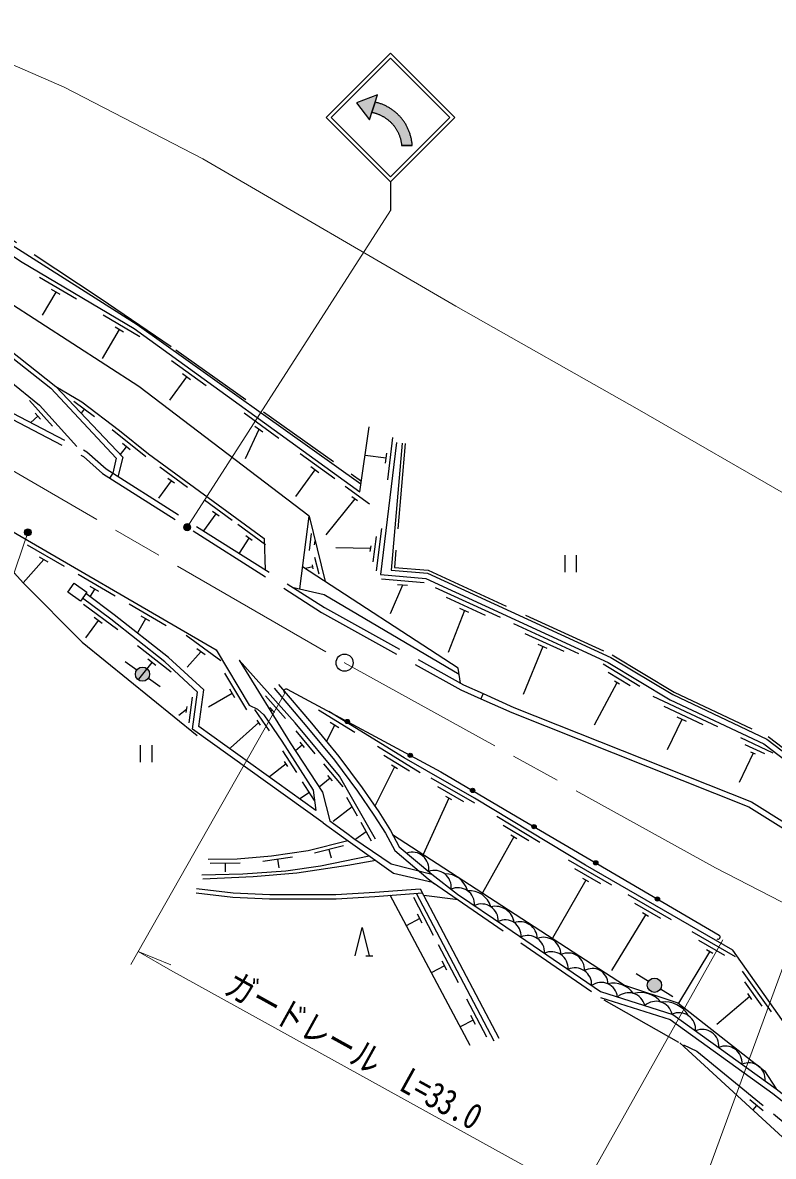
# Model space of a CAD drawing. Units: millimetres at full size, sheet at 1:1000; details may follow other scales. Extents: x 40000 to 680000, y 20000 to 380000.
# Drawn here: x 440458 to 492970, y 259971 to 339290 of the extents above; entities that cross this region are included whole.
import ezdxf
from ezdxf.enums import TextEntityAlignment as Align

# ---------------------------------------------------------------- set-up
doc = ezdxf.new("R2010")
doc.units = ezdxf.units.MM
doc.header["$LTSCALE"] = 1000
doc.linetypes.add('CHAIN', pattern=[18.5, 12, -1.5, 3.5, -1.5])
doc.linetypes.add('DASHED', pattern=[7.5, 6, -1.5])
for name, color, linetype, lineweight in [('M-BGD', 7, 'Continuous', 25), ('M-BMK', 2, 'CHAIN', 13), ('M-BMK-SRVR', 3, 'Continuous', 25), ('M-STR-HTXT', 7, 'Continuous', 13), ('M-STR-STRC', 7, 'Continuous', 25)]:
    doc.layers.add(name, color=color, linetype=linetype, lineweight=lineweight)
doc.styles.add('ＭＳ ゴシック', font='')
doc.styles.get('ＭＳ ゴシック').set_extended_font_data('MS Gothic')

msp = doc.modelspace()

# ---------------------------------------------------------------- hatches: boundary and pattern name
at = {"layer": 'M-BGD'}
for points in [[(448433, 293996, -1), (449249, 293419, -1)], [(463036, 290465, -1), (463300, 290323, -1)], [(467441, 288100, -1), (467705, 287958, -1)], [(471798, 285649, -1), (472057, 285497, -1)], [(476106, 283111, -1), (476365, 282959, -1)], [(480419, 280581, -1), (480678, 280430, -1)], [(484732, 278052, -1), (484991, 277900, -1)], [(484229, 272208, -1), (485079, 271680, -1)]]:
    msp.add_hatch(color=256, dxfattribs=at).paths.add_polyline_path(points)
at = {"layer": 'M-STR-HTXT'}
for points in [[(441039, 303750, -0.41421), (440939, 303410, -0.41421), (440600, 303510, -1)], [(452182, 304114, -0.41421), (452082, 303775, -0.41421), (451743, 303875, -1)]]:
    msp.add_hatch(color=256, dxfattribs=at).paths.add_polyline_path(points)
at = {"layer": 'M-STR-STRC'}
for points in [[(465116, 333728), (465282, 334247), (463812, 333683), (464724, 332499), (464890, 333018), (464890, 333018)], [(465120, 333740), (465120, 333740), (465282, 334247), (463812, 333683), (464724, 332499), (464890, 333018), (464890, 333018)], [(467056, 332470), (467021, 332516), (466985, 332561), (466949, 332606), (466911, 332651), (466873, 332694), (466834, 332738), (466794, 332780), (466754, 332821), (466712, 332862), (466671, 332903), (466628, 332942), (466585, 332981), (466541, 333019), (466496, 333056), (466451, 333092), (466405, 333128), (466358, 333163), (466311, 333197), (466264, 333230), (466215, 333262), (466167, 333293), (466117, 333324), (466067, 333354), (466017, 333383), (465966, 333411), (465915, 333438), (465863, 333464), (465811, 333489), (465758, 333513), (465705, 333537), (465651, 333559), (465597, 333581), (465543, 333602), (465488, 333621), (465433, 333640), (465378, 333658), (465323, 333674), (465267, 333690), (465211, 333705), (465154, 333719), (465116, 333728), (464890, 333018), (464960, 333003), (465048, 332982), (465135, 332957), (465221, 332930), (465306, 332899), (465389, 332866), (465472, 332829), (465553, 332790), (465633, 332748), (465712, 332703), (465788, 332656), (465863, 332606), (465937, 332553), (466008, 332498), (466077, 332440), (466145, 332380), (466210, 332317), (466273, 332253), (466333, 332186), (466392, 332117), (466448, 332046), (466501, 331973), (466552, 331899), (466600, 331822), (466645, 331744), (466688, 331665), (466728, 331584), (466765, 331501), (466799, 331418), (466830, 331333), (466859, 331248), (466884, 331161), (466906, 331073), (466925, 330985), (466941, 330896), (466954, 330807), (466967, 330695), (467709, 330696), (467705, 330754), (467699, 330812), (467693, 330869), (467686, 330927), (467678, 330985), (467668, 331042), (467658, 331099), (467647, 331156), (467635, 331213), (467621, 331269), (467607, 331326), (467592, 331382), (467576, 331437), (467558, 331493), (467540, 331548), (467521, 331603), (467501, 331657), (467480, 331711), (467458, 331765), (467435, 331819), (467411, 331872), (467387, 331924), (467361, 331976), (467335, 332028), (467307, 332079), (467279, 332130), (467250, 332180), (467220, 332230), (467189, 332279), (467157, 332327), (467124, 332375), (467091, 332423)]]:
    msp.add_hatch(color=256, dxfattribs=at).paths.add_polyline_path(points)

# ---------------------------------------------------------------- linework, layer by layer
at = {"layer": 'M-BGD'}
for p, q in [((444224, 319935), (441644, 321465)), ((443082, 320264), (442480, 320621)), ((442781, 320442), (441821, 318823)), ((448661, 317304), (446081, 318834)), ((447218, 317811), (446020, 315791)), ((447519, 317633), (446917, 317990)), ((453301, 313871), (450871, 315630)), ((451910, 314508), (450737, 312887)), ((452194, 314302), (451627, 314713)), ((442548, 311069), (440937, 312849)), ((445480, 311712), (444043, 312795)), ((441520, 311758), (441030, 311314)), ((441708, 311550), (441332, 311965)), ((444762, 312254), (444547, 311969)), ((458375, 310198), (455945, 311957)), ((457268, 310629), (456701, 311040)), ((449063, 308910), (446725, 310791)), ((456984, 310834), (456020, 308773)), ((465994, 307294), (466360, 310271)), ((447706, 309616), (447279, 309086)), ((447979, 309397), (447433, 309836)), ((462290, 307364), (459860, 309123)), ((465879, 308819), (464409, 309000)), ((465837, 308472), (465922, 309166)), ((451988, 306758), (450054, 308180)), ((460899, 308000), (459551, 306138)), ((461182, 307795), (460615, 308206)), ((450843, 307227), (449955, 306018)), ((451069, 307061), (450618, 307393)), ((464715, 305608), (463014, 306839)), ((455115, 304459), (453182, 305881)), ((463689, 305980), (461662, 303458)), ((463887, 305837), (463490, 306124)), ((453971, 304928), (453102, 303746)), ((454197, 304762), (453745, 305094)), ((460504, 304750), (461629, 300187)), ((457433, 302756), (455499, 304177)), ((465212, 300926), (465577, 303904)), ((456288, 303225), (455596, 302166)), ((456514, 303059), (456062, 303391)), ((460649, 303538), (460494, 302348)), ((460887, 303044), (460851, 302766)), ((464987, 301558), (465207, 303345)), ((443379, 301231), (440785, 302738)), ((460869, 302905), (460962, 302893)), ((464799, 302488), (462376, 302538)), ((464773, 302280), (464825, 302697)), ((441931, 301725), (440487, 300104)), ((442234, 301549), (441628, 301901)), ((461191, 300712), (460903, 301877)), ((478376, 302044), (478376, 300844)), ((479176, 302044), (479176, 300844)), ((446925, 299170), (444331, 300677)), ((460756, 301223), (460234, 301094)), ((460789, 301087), (460722, 301359)), ((445780, 299489), (445175, 299840)), ((468540, 300099), (465552, 300364)), ((467019, 299933), (466170, 297933)), ((467368, 299902), (466671, 299963)), ((445478, 299664), (445166, 299128)), ((473878, 297662), (469335, 299750)), ((472844, 297807), (470118, 299060)), ((447120, 296799), (444715, 298591)), ((450504, 297091), (447910, 298598)), ((471674, 298015), (471038, 298307)), ((445738, 297454), (444842, 296252)), ((446019, 297245), (445458, 297664)), ((449056, 297585), (448480, 296593)), ((449359, 297409), (448754, 297761)), ((471356, 298161), (470213, 295219)), ((479364, 295140), (474821, 297228)), ((454319, 294633), (451899, 296406)), ((478331, 295285), (475605, 296538)), ((450852, 293839), (448493, 295692)), ((452932, 295277), (451955, 294192)), ((453214, 295071), (452649, 295484)), ((476842, 295639), (475474, 292283)), ((477160, 295493), (476524, 295785)), ((448433, 293996), (447616, 294574)), ((449487, 294530), (448560, 293350)), ((449762, 294314), (449212, 294746)), ((483626, 292850), (481055, 294395)), ((456144, 291211), (454608, 293788)), ((482958, 292902), (481415, 293829)), ((449249, 293419), (450066, 292841)), ((482032, 293108), (480438, 290147)), ((482212, 293000), (481852, 293216)), ((452102, 290305), (452345, 292089)), ((455119, 292346), (453446, 291397)), ((455298, 292045), (454939, 292647)), ((458835, 290616), (457438, 292184)), ((472668, 292349), (472504, 291984)), ((489087, 290012), (484568, 292151)), ((451926, 291237), (451376, 290824)), ((451898, 291029), (451954, 291445)), ((457727, 289747), (456709, 291232)), ((458075, 291018), (457749, 291384)), ((457912, 291201), (457814, 291113)), ((463704, 289614), (461148, 291184)), ((488055, 290169), (485343, 291452)), ((456971, 290320), (454998, 288543)), ((457090, 290147), (456852, 290493)), ((462567, 289960), (461971, 290326)), ((486571, 290539), (485554, 288423)), ((486887, 290390), (486254, 290689)), ((460930, 288139), (459585, 289752)), ((462269, 290143), (461720, 288984)), ((448684, 288743), (448684, 287543)), ((449484, 288743), (449484, 287543)), ((460027, 288753), (459540, 288347)), ((460184, 288565), (459870, 288942)), ((492947, 288185), (490687, 289255)), ((492367, 288128), (491011, 288770)), ((459627, 286832), (458661, 288350)), ((468268, 286811), (465286, 288642)), ((467515, 286921), (465725, 288020)), ((491560, 288178), (490586, 286120)), ((491719, 288103), (491402, 288252)), ((458891, 287430), (457733, 286526)), ((459004, 287253), (458778, 287607)), ((462868, 285816), (461523, 287428)), ((466463, 287215), (465060, 284422)), ((466672, 287087), (466254, 287343)), ((461965, 286430), (461205, 285796)), ((462122, 286242), (461808, 286618)), ((472082, 284684), (469043, 286422)), ((460872, 284876), (460041, 286181)), ((471325, 284771), (469502, 285814)), ((460525, 285422), (459839, 284975)), ((463874, 283772), (463132, 285076)), ((470265, 285032), (468467, 281100)), ((470477, 284910), (470052, 285154)), ((463503, 284424), (462172, 283394)), ((461486, 283300), (462912, 282277)), ((464868, 282026), (464126, 283330)), ((476629, 281930), (473634, 283740)), ((464497, 282678), (463771, 282160)), ((475875, 282035), (474078, 283122)), ((475031, 282195), (474611, 282448)), ((462905, 281689), (460867, 281180)), ((474821, 282322), (472622, 278407)), ((459325, 280911), (457248, 280601)), ((461886, 281434), (462032, 280852)), ((455672, 280491), (453572, 280454)), ((454622, 280473), (454632, 279873)), ((458287, 280756), (458375, 280163)), ((481669, 278936), (478639, 280687)), ((480913, 279027), (479095, 280077)), ((479854, 279292), (477520, 275224)), ((480066, 279169), (479642, 279414)), ((468274, 278698), (473771, 268230)), ((471751, 267725), (466163, 278239)), ((469207, 275417), (467812, 278073)), ((467992, 278376), (473417, 268044)), ((470930, 277908), (468530, 278212)), ((485847, 276523), (482816, 278274)), ((485091, 276614), (483273, 277664)), ((468406, 276296), (468081, 276915)), ((484032, 276879), (481649, 272973)), ((484244, 276756), (483820, 277001)), ((468244, 276605), (467296, 276108)), ((490331, 273933), (487301, 275684)), ((470937, 272121), (469543, 274777)), ((489575, 274024), (487757, 275074)), ((464456, 273993), (464956, 273993)), ((488516, 274289), (486326, 270686)), ((488728, 274167), (488304, 274412)), ((469974, 273310), (469045, 272816)), ((470137, 273000), (469812, 273619)), ((492833, 270073), (490811, 272930)), ((484229, 272208), (483379, 272735)), ((492184, 270471), (490970, 272185)), ((485079, 271680), (485929, 271153)), ((491474, 270955), (491191, 271355)), ((472934, 268319), (471539, 270975)), ((491332, 271155), (489017, 269202)), ((472134, 269197), (471808, 269817)), ((471971, 269507), (471060, 269023)), ((492252, 263158), (491323, 263917)), ((491788, 263538), (491529, 263221))]:
    msp.add_line(p, q, dxfattribs=at)
at = {"layer": 'M-BGD', "linetype": 'DASHED'}
msp.add_line((480869, 271076), (485756, 269543), dxfattribs=at)
at = {"layer": 'M-BGD'}
for points in [[(398906, 332146), (407491, 328757), (412648, 328757), (421640, 326358), (428047, 323402), (435238, 317708), (441640, 312520), (444247, 309639)], [(433923, 329329), (431118, 322631), (442417, 313707), (447001, 308828), (446756, 307768), (446542, 307430)], [(434309, 329228), (431596, 322674), (442783, 313831), (447459, 308897), (447113, 307517)], [(434976, 328968), (434378, 326633), (437263, 324609), (440423, 322538), (448260, 317891), (464041, 306466), (464703, 311021)], [(464119, 307002), (448473, 318157), (438225, 324631), (434942, 326935), (435418, 328785)], [(459844, 299684), (460504, 304750), (448582, 313843), (439341, 319795), (432557, 324996)], [(397817, 316152), (404462, 309956), (408620, 306736), (409477, 307090), (411546, 307643), (413149, 308058), (416852, 308846), (419139, 309196), (421047, 309441), (421861, 309553), (422717, 309599), (423886, 309496), (425756, 309174), (427080, 308908), (427946, 308683), (430581, 307172), (437973, 302865), (440487, 300104), (444628, 295935), (452665, 289424)], [(442783, 313831), (444596, 312754), (447239, 310762), (449267, 309130), (457351, 303188), (457419, 301010)], [(428765, 309601), (438332, 304510), (453988, 295414), (456294, 291547), (456883, 291254), (457324, 290866), (458585, 289028), (460778, 285583), (460967, 284164), (452773, 290041), (453122, 292610), (450659, 294881), (446860, 297866), (444881, 299341)], [(466619, 309921), (465482, 300671), (468662, 300389), (481419, 294526), (485755, 291921), (492300, 288823), (503757, 280105), (509701, 274376)], [(467016, 309872), (466246, 300993), (468767, 300782), (481606, 294880), (485944, 292274), (492509, 289167), (504017, 280409), (510819, 273855)], [(471080, 293084), (470934, 294135), (460044, 301218)], [(459320, 299805), (461545, 299292), (470993, 293711)], [(461486, 283300), (452344, 289856), (452697, 292457), (450400, 294576), (446617, 297548), (444645, 299018)], [(455607, 294690), (459181, 288897), (461433, 285447), (461948, 283438), (463126, 282576)], [(465137, 282160), (462623, 286578), (459523, 290295), (455607, 294690)], [(458044, 292723), (460347, 290020), (462262, 287697), (463883, 285510), (465029, 283843), (465842, 282571), (466489, 281378), (468823, 279393), (469273, 279047)], [(458349, 292982), (460654, 290277), (462578, 287943), (464209, 285743), (465362, 284064), (466187, 282774), (466805, 281634), (469075, 279704), (470879, 278318), (474259, 276034), (480874, 271493), (485938, 269905), (493177, 264682), (494107, 263961)], [(458951, 292648), (469720, 286876), (475054, 283728), (489174, 275447)], [(472504, 291984), (474671, 291014), (491257, 284427), (496048, 281428), (499679, 279296), (504015, 276587), (514116, 271875), (522903, 271851), (526610, 273222)], [(472668, 292349), (474826, 291382), (491439, 284785), (496255, 281770), (499886, 279638), (504206, 276939), (514206, 272275), (522832, 272251), (526581, 273638)], [(497533, 260799), (497400, 264143), (490147, 274386), (479834, 280343), (472068, 285037), (467139, 287856), (461878, 291087)], [(466338, 282496), (482561, 271945), (486291, 270706), (492355, 265949), (493177, 264682)], [(453423, 280752), (455462, 280787), (457869, 280997), (460429, 281379), (463198, 282072)], [(452989, 279661), (455854, 279728), (458872, 279947), (461288, 280300), (464692, 281000)], [(465157, 280667), (463193, 280310), (459640, 279794), (456591, 279536), (453070, 279367)], [(452590, 278410), (455150, 278113), (457731, 277985), (459981, 277985), (462383, 277998), (465103, 278159), (468426, 278409)], [(463706, 273993), (464206, 275993), (464706, 273993)], [(485756, 269543), (492937, 264361), (494037, 263509)], [(495017, 256219), (495629, 259447), (486422, 267920)]]:
    msp.add_lwpolyline(points, dxfattribs=at)
at = {"layer": 'M-BGD', "linetype": 'DASHED'}
for points in [[(435015, 327218), (445884, 320020), (451181, 316391), (464150, 307216)], [(361247, 319024), (367396, 321095), (371723, 322241), (375044, 323059), (378090, 323664), (381020, 324191), (384760, 324862), (389669, 325667), (391854, 325854), (396135, 325827), (402829, 325745), (407390, 325500), (409867, 325033), (412885, 324345), (417340, 323011), (421163, 321564), (425077, 319628), (431411, 316322), (444951, 309273), (446291, 308063), (461572, 298377), (471295, 292965), (472668, 292349)], [(394821, 325435), (396131, 325427), (402816, 325345), (407342, 325102), (409786, 324642), (412783, 323958), (417212, 322632), (421003, 321197), (424895, 319272), (431226, 315967), (444721, 308941), (446049, 307743), (461368, 298033), (471115, 292607), (472504, 291984)], [(467215, 309854), (466462, 301176), (468818, 300978), (481700, 295057), (486039, 292451), (492614, 289339), (504148, 280561), (511377, 273594)], [(463126, 282576), (463626, 282210), (466244, 280437), (469075, 279704)], [(462912, 282277), (466396, 279778), (469129, 279146), (481112, 270909), (486683, 267773), (487621, 267328), (492983, 262948), (496840, 259701), (496153, 255936)], [(452624, 278708), (455175, 278412), (457738, 278285), (459980, 278285), (462373, 278298), (465082, 278459), (468274, 278698)]]:
    msp.add_lwpolyline(points, dxfattribs=at)
at = {"layer": 'M-BGD'}
msp.add_lwpolyline([(444067, 300073), (444947, 299433), (444495, 298811), (443615, 299452)], close=True, dxfattribs=at)
for centre, radius in [((448841, 293708), 500), ((463168, 290394), 150), ((467573, 288029), 150), ((471928, 285573), 150), ((476236, 283035), 150), ((480549, 280506), 150), ((484861, 277976), 150), ((484654, 271944), 500)]:
    msp.add_circle(centre, radius, dxfattribs=at)
for centre, radius, start, end in [((458880, 292516), 150, 61.80997, 241.80997), ((467710, 280091), 1160, 350.10816, 109.13778), ((469281, 278818), 1156, 352.41399, 111.69907), ((470065, 278170), 1558, 14.47472, 92.5485), ((470907, 277607), 1162, 355.48678, 114.42442), ((471689, 276969), 1593, 16.7854, 94.1144), ((472565, 276468), 1160, 356.42986, 115.45948), ((473522, 276133), 1332, 8.28223, 103.34217), ((474222, 275419), 1097, 354.27343, 117.07584), ((475233, 275161), 1229, 2.55623, 108.65384), ((475804, 274259), 1160, 356.02322, 115.05284), ((476901, 274090), 1209, 359.70799, 111.36808), ((489099, 275317), 150, 239.60866, 59.60866), ((477453, 273127), 1160, 356.02322, 115.05284), ((478613, 273049), 1150, 355.143, 115.93304), ((479102, 271995), 1160, 356.02322, 115.05284), ((480325, 272043), 1071, 359.8276, 121.90044), ((480936, 270994), 1142, 6.21578, 126.28333), ((481772, 270312), 1771, 36.42836, 102.2611), ((482850, 270257), 1160, 13.07051, 132.10014), ((483683, 269572), 1857, 39.995, 105.17565), ((484758, 269658), 1160, 13.07051, 132.10014), ((485354, 268841), 1940, 29.86417, 97.35945), ((486362, 268847), 1174, 355.50949, 113.7947), ((487998, 267692), 1160, 354.67328, 113.7029), ((489620, 266522), 1160, 354.67328, 113.7029), ((491242, 265352), 1160, 354.67328, 113.7029)]:
    msp.add_arc(centre, radius, start, end, dxfattribs=at)
at = {"layer": 'M-BMK'}
msp.add_lwpolyline([(389728, 323128), (398942, 323766), (402771, 324063), (406186, 323811), (411200, 322700), (416182, 321271), (419250, 319795), (462977, 294507), (488918, 280162), (494312, 277391), (502114, 273772), (510832, 270589), (515174, 269508), (518441, 269030), (525917, 268843), (536693, 269515), (549613, 271387), (554354, 272542)], dxfattribs=at)
at = {"layer": 'M-BMK-SRVR'}
msp.add_circle((462977, 294507), 600, dxfattribs=at)
at = {"layer": 'M-STR-HTXT'}
for p, q in [((451963, 303995), (466189, 326150)), ((440819, 303630), (432281, 278627)), ((448029, 273385), (458804, 292386)), ((478501, 255637), (489435, 275123)), ((448547, 274298), (450822, 273377)), ((485898, 252098), (493628, 273173))]:
    msp.add_line(p, q, dxfattribs=at)
for points in [[(384466, 346010), (394037, 346231), (402859, 345827), (413737, 344353), (423678, 342033), (434612, 338577), (443362, 334770), (453070, 329766), (470760, 319466), (483604, 312175), (494442, 305926), (499457, 303336), (506021, 300547), (513038, 298261), (518972, 296891), (523262, 296225)], [(448547, 274298), (450808, 272990), (477287, 258348), (479410, 257257)]]:
    msp.add_lwpolyline(points, dxfattribs=at)
for centre in [(440819, 303630), (451963, 303995)]:
    msp.add_circle(centre, 250, dxfattribs=at)
at = {"layer": 'M-STR-STRC'}
for p, q in [((461689, 332650), (466189, 337150)), ((470689, 332649), (466189, 337150)), ((462042, 332650), (466189, 336796)), ((470336, 332649), (466189, 336796)), ((465282, 334247), (463812, 333683)), ((464724, 332499), (465282, 334247)), ((463812, 333683), (464724, 332499)), ((461689, 332650), (466189, 328149)), ((462042, 332650), (466189, 328502)), ((466189, 328502), (470336, 332649)), ((466189, 328149), (470689, 332649)), ((467709, 330696), (466966, 330695)), ((466189, 328149), (466189, 326150))]:
    msp.add_line(p, q, dxfattribs=at)
for points in [[(465282, 334247), (463812, 333683), (464724, 332499)], [(465282, 334247), (463812, 333683), (464724, 332499)], [(465116, 333728), (465282, 334247), (463812, 333683), (464724, 332499), (464890, 333018)], [(465116, 333728), (464890, 333018), (464890, 333018), (464894, 333017), (464938, 333008), (464982, 332998), (465026, 332987), (465070, 332976), (465113, 332963), (465156, 332950), (465199, 332937), (465242, 332922), (465284, 332907), (465327, 332891), (465368, 332874), (465410, 332857), (465451, 332838), (465492, 332819), (465533, 332800), (465573, 332780), (465613, 332759), (465653, 332737), (465692, 332714), (465731, 332691), (465769, 332668), (465807, 332643), (465845, 332618), (465882, 332592), (465918, 332566), (465954, 332539), (465990, 332511), (466025, 332483), (466060, 332454), (466094, 332425), (466128, 332395), (466161, 332364), (466194, 332333), (466226, 332301), (466257, 332269), (466288, 332236), (466318, 332202), (466348, 332169), (466377, 332134), (466406, 332099), (466434, 332064), (466461, 332028), (466488, 331991), (466514, 331955), (466539, 331917), (466564, 331879), (466588, 331841), (466611, 331803), (466634, 331764), (466656, 331724), (466677, 331685), (466698, 331645), (466718, 331604), (466737, 331563), (466756, 331522), (466774, 331481), (466791, 331439), (466807, 331397), (466823, 331354), (466837, 331312), (466852, 331269), (466865, 331226), (466878, 331183), (466889, 331139), (466901, 331095), (466911, 331051), (466920, 331007), (466929, 330963), (466937, 330919), (466945, 330874), (466951, 330829), (466957, 330785), (466962, 330740), (466966, 330695), (466966, 330695), (467709, 330696), (467709, 330696), (467705, 330754), (467699, 330812), (467693, 330869), (467686, 330927), (467678, 330985), (467668, 331042), (467658, 331099), (467647, 331156), (467635, 331213), (467621, 331269), (467607, 331326), (467592, 331382), (467576, 331437), (467558, 331493), (467540, 331548), (467521, 331603), (467501, 331657), (467480, 331711), (467458, 331765), (467435, 331819), (467411, 331872), (467387, 331924), (467361, 331976), (467335, 332028), (467307, 332079), (467279, 332130), (467250, 332180), (467220, 332230), (467189, 332279), (467157, 332327), (467124, 332375), (467091, 332423), (467056, 332470), (467021, 332516), (466985, 332561), (466949, 332606), (466911, 332651), (466873, 332694), (466834, 332738), (466794, 332780), (466754, 332821), (466712, 332862), (466671, 332903), (466628, 332942), (466585, 332981), (466541, 333019), (466496, 333056), (466451, 333092), (466405, 333128), (466358, 333163), (466311, 333197), (466264, 333230), (466215, 333262), (466167, 333293), (466117, 333324), (466067, 333354), (466017, 333383), (465966, 333411), (465915, 333438), (465863, 333464), (465811, 333489), (465758, 333513), (465705, 333537), (465651, 333559), (465597, 333581), (465543, 333602), (465488, 333621), (465433, 333640), (465378, 333658), (465323, 333674), (465267, 333690), (465211, 333705), (465154, 333719)]]:
    msp.add_lwpolyline(points, close=True, dxfattribs=at)

# ---------------------------------------------------------------- texts
at = {"layer": 'M-STR-HTXT', "style": 'ＭＳ ゴシック', "width": 0.8}
msp.add_text('ガードレール\u3000L=33.0', height=1833, rotation=331.058, dxfattribs=at).set_placement((462927, 266111), align=Align.BOTTOM_CENTER)

doc.saveas('drawing.dxf')
